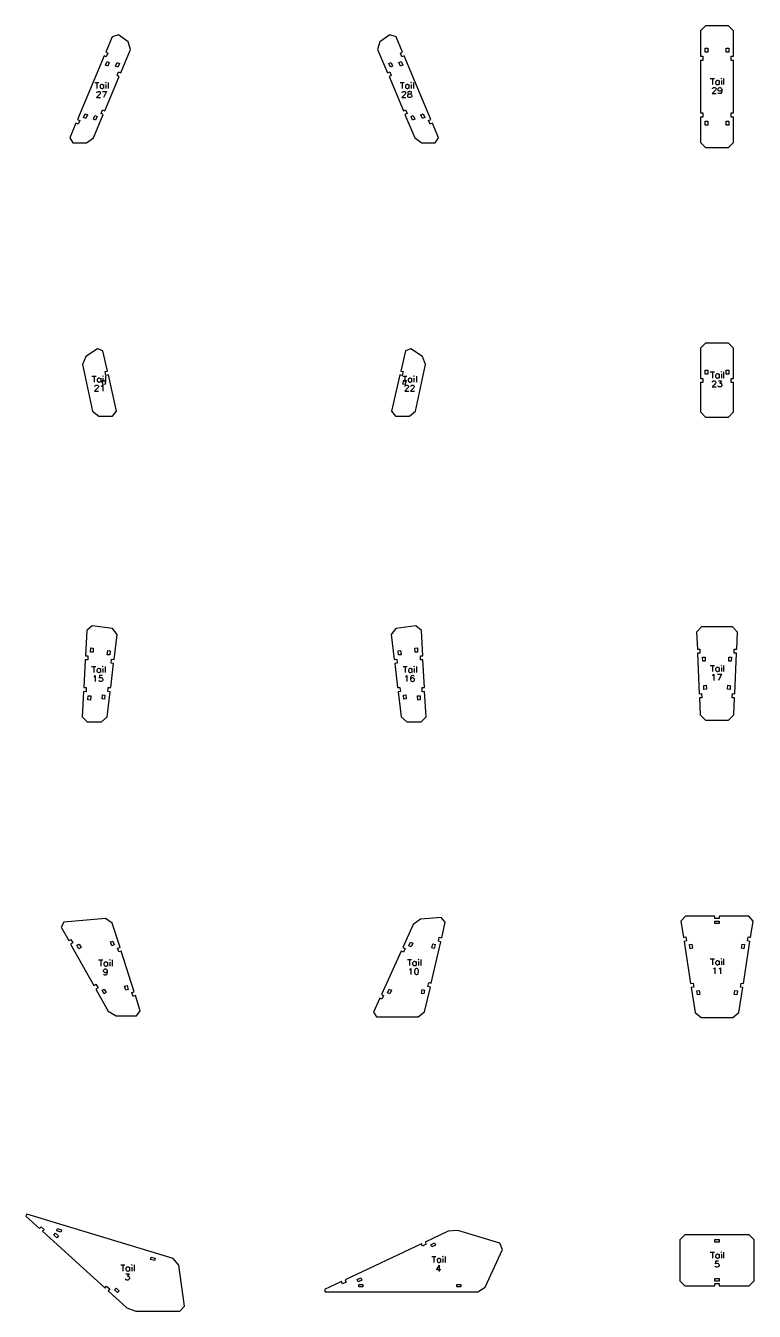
# Model space of a CAD drawing. Header units: metres. Extents: x 97 to 13275, y 12 to 1930.
# Drawn here: x 12381 to 13275, y 117 to 1695 of the extents above; entities that cross this region are included whole.
import ezdxf

# ---------------------------------------------------------------- set-up
doc = ezdxf.new("R2010")
doc.units = ezdxf.units.M
doc.layers.add('tail_cuts', color=1, linetype='Continuous')
doc.layers.add('tail_marks', color=2, linetype='Continuous')

msp = doc.modelspace()

# ---------------------------------------------------------------- linework, layer by layer
at = {"layer": 'tail_cuts'}
for points in [[(13214.8, 1545.8), (13242.8, 1545.8), (13249.2, 1552.1), (13249.2, 1583.3), (13246.2, 1583.3), (13246.2, 1588.3), (13249.2, 1588.3), (13249.2, 1652.9), (13246.2, 1652.9), (13246.2, 1657.9), (13249.2, 1657.9), (13249.2, 1689.1), (13242.8, 1695.4), (13214.8, 1695.4), (13208.5, 1689.1), (13208.5, 1657.9), (13211.5, 1657.9), (13211.5, 1652.9), (13208.5, 1652.9), (13208.5, 1588.3), (13211.5, 1588.3), (13211.5, 1583.3), (13208.5, 1583.3), (13208.5, 1552.1)], [(12438.5, 1551.8), (12455, 1551.8), (12463.8, 1557.7), (12475.8, 1586.4), (12473.1, 1587.6), (12475, 1592.2), (12477.8, 1591), (12495.4, 1633.1), (12492.6, 1634.2), (12494.5, 1638.8), (12497.3, 1637.7), (12509.3, 1666.4), (12506.5, 1675.8), (12494.3, 1684.2), (12486.6, 1681.9), (12478.7, 1663), (12481.5, 1661.9), (12479.5, 1657.2), (12476.8, 1658.4), (12444.1, 1580.3), (12446.8, 1579.2), (12444.9, 1574.5), (12442.1, 1575.7), (12434.6, 1557.7)], [(12866.8, 1551.8), (12883.2, 1551.8), (12887.1, 1557.7), (12879.6, 1575.7), (12876.8, 1574.5), (12874.9, 1579.2), (12877.7, 1580.3), (12845, 1658.4), (12842.2, 1657.2), (12840.3, 1661.9), (12843, 1663), (12835.1, 1681.9), (12827.4, 1684.2), (12815.2, 1675.8), (12812.4, 1666.4), (12824.4, 1637.7), (12827.2, 1638.8), (12829.1, 1634.2), (12826.4, 1633.1), (12844, 1591), (12846.7, 1592.2), (12848.7, 1587.6), (12845.9, 1586.4), (12857.9, 1557.7)], [(13214.5, 1667.9), (13217.5, 1667.9), (13217.5, 1662.9), (13214.5, 1662.9)], [(13243.2, 1662.9), (13240.2, 1662.9), (13240.2, 1667.9), (13243.2, 1667.9)], [(12480.4, 1651.5), (12483.1, 1650.3), (12481.2, 1645.7), (12478.4, 1646.9)], [(12493.7, 1644.6), (12490.9, 1645.8), (12492.9, 1650.4), (12495.6, 1649.2)], [(12826.1, 1649.2), (12828.9, 1650.4), (12830.8, 1645.8), (12828, 1644.6)], [(12843.3, 1646.9), (12840.5, 1645.7), (12838.6, 1650.3), (12841.4, 1651.5)], [(12453.5, 1587.2), (12456.2, 1586.1), (12454.3, 1581.4), (12451.5, 1582.6)], [(12466.4, 1579.5), (12463.7, 1580.6), (12465.6, 1585.3), (12468.4, 1584.1)], [(12853.4, 1584.1), (12856.1, 1585.3), (12858.1, 1580.6), (12855.3, 1579.5)], [(12870.2, 1582.6), (12867.4, 1581.4), (12865.5, 1586.1), (12868.3, 1587.2)], [(13214.5, 1578.3), (13217.5, 1578.3), (13217.5, 1573.3), (13214.5, 1573.3)], [(13243.2, 1573.3), (13240.2, 1573.3), (13240.2, 1578.3), (13243.2, 1578.3)], [(12470.4, 1216.3), (12487.2, 1216.3), (12492.1, 1222.5), (12482, 1266.7), (12479, 1266.1), (12477.9, 1270.9), (12480.8, 1271.6), (12475.2, 1296.3), (12468.5, 1299), (12454.4, 1289.4), (12450.4, 1279.6), (12462.7, 1222.5)], [(12834.5, 1216.3), (12851.4, 1216.3), (12859, 1222.5), (12871.3, 1279.6), (12867.4, 1289.4), (12853.2, 1299), (12846.6, 1296.3), (12840.9, 1271.6), (12843.8, 1270.9), (12842.7, 1266.1), (12839.8, 1266.7), (12829.6, 1222.5)], [(13214.8, 1215.1), (13242.8, 1215.1), (13249.2, 1221.4), (13249.2, 1257.6), (13246.2, 1257.6), (13246.2, 1262.6), (13249.2, 1262.6), (13249.2, 1299.5), (13242.8, 1305.8), (13214.8, 1305.8), (13208.5, 1299.5), (13208.5, 1262.6), (13211.5, 1262.6), (13211.5, 1257.6), (13208.5, 1257.6), (13208.5, 1221.4)], [(13214.5, 1272.6), (13217.5, 1272.6), (13217.5, 1267.6), (13214.5, 1267.6)], [(13243.2, 1267.6), (13240.2, 1267.6), (13240.2, 1272.6), (13243.2, 1272.6)], [(12478.4, 1255.6), (12475.4, 1255), (12474.3, 1259.8), (12477.2, 1260.5)], [(12844.5, 1260.5), (12847.4, 1259.8), (12846.3, 1255), (12843.4, 1255.6)], [(12455.9, 840.8), (12473.6, 840.8), (12480.7, 847.1), (12484.3, 878), (12481.3, 878.4), (12481.9, 883.3), (12484.9, 883), (12488.4, 912.4), (12485.4, 912.8), (12486, 917.7), (12489, 917.4), (12492.6, 948.3), (12487, 955.5), (12462.3, 958.7), (12455.7, 953.1), (12454, 922), (12457, 921.9), (12456.7, 916.9), (12453.7, 917), (12451.9, 883.2), (12454.9, 883), (12454.6, 878), (12451.6, 878.2), (12449.9, 847.1)], [(12848.2, 840.8), (12865.8, 840.8), (12871.8, 847.1), (12870.1, 878.2), (12867.1, 878), (12866.9, 883), (12869.9, 883.2), (12868, 917), (12865, 916.9), (12864.8, 921.9), (12867.8, 922), (12866.1, 953.1), (12859.4, 958.7), (12834.7, 955.5), (12829.1, 948.3), (12832.8, 917.4), (12835.8, 917.7), (12836.3, 912.8), (12833.4, 912.4), (12836.8, 883), (12839.8, 883.3), (12840.4, 878.4), (12837.4, 878), (12841.1, 847.1)], [(13214.7, 843.2), (13242.9, 843.2), (13249.6, 849.6), (13250.4, 870.5), (13247.5, 870.6), (13247.7, 875.6), (13250.7, 875.5), (13252.8, 925.1), (13249.8, 925.2), (13250, 930.2), (13253, 930.1), (13253.8, 951.1), (13247.8, 957.4), (13209.9, 957.4), (13203.8, 951.1), (13204.7, 930.1), (13207.7, 930.2), (13207.9, 925.2), (13204.9, 925.1), (13207, 875.5), (13210, 875.6), (13210.2, 870.6), (13207.2, 870.5), (13208.1, 849.6)], [(12460.5, 931.7), (12463.5, 931.5), (12463.2, 926.5), (12460.2, 926.7)], [(12861.5, 926.7), (12858.5, 926.5), (12858.2, 931.5), (12861.2, 931.7)], [(12483.6, 923.1), (12480.6, 923.4), (12481.2, 928.4), (12484.2, 928)], [(12837.6, 928), (12840.5, 928.4), (12841.1, 923.4), (12838.2, 923.1)], [(13211.1, 920.4), (13214.1, 920.5), (13214.3, 915.5), (13211.3, 915.4)], [(13246.3, 915.4), (13243.3, 915.5), (13243.5, 920.5), (13246.5, 920.4)], [(13212.6, 885.7), (13215.6, 885.9), (13215.8, 880.9), (13212.8, 880.7)], [(13244.9, 880.7), (13241.9, 880.9), (13242.1, 885.9), (13245.1, 885.7)], [(12457.3, 872.9), (12460.3, 872.7), (12460, 867.7), (12457, 867.9)], [(12477.2, 868.8), (12474.2, 869.1), (12474.8, 874.1), (12477.8, 873.7)], [(12844, 873.7), (12846.9, 874.1), (12847.5, 869.1), (12844.5, 868.8)], [(12864.7, 867.9), (12861.7, 867.7), (12861.4, 872.7), (12864.4, 872.9)], [(12810.9, 478.8), (12862.3, 478.8), (12870.1, 485), (12877.1, 515.4), (12874.1, 516), (12875.3, 520.9), (12878.2, 520.2), (12889.8, 571.1), (12886.9, 571.8), (12888, 576.7), (12891, 576), (12895.3, 595), (12890.4, 600.7), (12865.2, 598.6), (12856.2, 592.3), (12843.3, 563.9), (12846, 562.7), (12844, 558.1), (12841.2, 559.4), (12817.1, 506.4), (12819.8, 505.1), (12817.7, 500.6), (12815, 501.8), (12807.2, 484.6)], [(13209.3, 477.9), (13248.4, 477.9), (13255.7, 484.2), (13260.5, 515), (13257.5, 515.4), (13258.3, 520.4), (13261.2, 519.9), (13269.2, 571.5), (13266.3, 572), (13267, 576.9), (13270, 576.4), (13273.1, 596.2), (13267.7, 602.5), (13231.3, 602.5), (13231.3, 599.5), (13226.3, 599.5), (13226.3, 602.5), (13190, 602.5), (13184.6, 596.2), (13187.7, 576.4), (13190.6, 576.9), (13191.4, 572), (13188.4, 571.5), (13196.4, 519.9), (13199.4, 520.4), (13200.2, 515.4), (13197.2, 515), (13202, 484.2)], [(12491.4, 480.3), (12516.7, 480.3), (12521.1, 486.3), (12515.2, 504.9), (12512.3, 504), (12510.8, 508.8), (12513.7, 509.7), (12497.8, 559.4), (12494.9, 558.5), (12493.4, 563.3), (12496.3, 564.2), (12486.8, 593.9), (12478.5, 599.4), (12427.2, 595.1), (12424, 589), (12433.3, 572.5), (12435.9, 573.9), (12438.3, 569.6), (12435.7, 568.1), (12464.2, 517.3), (12466.8, 518.8), (12469.3, 514.4), (12466.7, 513), (12481.9, 485.8)], [(13231.3, 596.5), (13231.3, 593.5), (13226.3, 593.5), (13226.3, 596.5)], [(12443.4, 566.7), (12446, 568.2), (12448.5, 563.8), (12445.9, 562.3)], [(12489, 567.1), (12486.2, 566.2), (12484.6, 571), (12487.5, 571.9)], [(12852.9, 570.5), (12855.6, 569.3), (12853.6, 564.7), (12850.8, 566)], [(12881.8, 562.7), (12878.8, 563.4), (12880, 568.3), (12882.9, 567.6)], [(13195.1, 567.5), (13198.1, 567.9), (13198.9, 563), (13195.9, 562.5)], [(13261.8, 562.5), (13258.8, 563), (13259.6, 567.9), (13262.5, 567.5)], [(12474.4, 511.6), (12477, 513), (12479.4, 508.7), (12476.8, 507.2)], [(12506.4, 512.6), (12503.6, 511.7), (12502, 516.5), (12504.9, 517.4)], [(12826.7, 513), (12829.4, 511.8), (12827.4, 507.2), (12824.6, 508.5)], [(12869, 507), (12866.1, 507.6), (12867.2, 512.5), (12870.1, 511.8)], [(13203.9, 511), (13206.9, 511.4), (13207.6, 506.5), (13204.7, 506)], [(13253, 506), (13250, 506.5), (13250.8, 511.4), (13253.8, 511)], [(12515.7, 117.5), (12569.8, 117.5), (12575.3, 123.8), (12568.3, 174.1), (12561.4, 182.2), (12382, 236.8), (12380.6, 234.4), (12397.5, 219), (12399.5, 221.3), (12403.2, 217.9), (12401.2, 215.7), (12477.9, 146), (12479.9, 148.3), (12483.6, 144.9), (12481.6, 142.7), (12504.7, 121.8)], [(12415.1, 211.1), (12417.2, 213.4), (12420.9, 210), (12418.9, 207.8)], [(12424.4, 217.6), (12423.6, 214.8), (12418.8, 216.2), (12419.7, 219.1)], [(12748, 141.4), (12935.5, 141.4), (12944.5, 147.2), (12965.8, 193.3), (12962.4, 200.9), (12910.7, 216.7), (12898.9, 215.8), (12870.7, 202.5), (12872, 199.8), (12867.5, 197.6), (12866.2, 200.3), (12772.5, 156), (12773.8, 153.3), (12769.3, 151.2), (12768, 153.9), (12747.4, 144.1)], [(13189.4, 148.6), (13226.3, 148.6), (13226.3, 151.6), (13231.3, 151.6), (13231.3, 148.6), (13268.2, 148.6), (13274.6, 155), (13274.6, 205.1), (13268.2, 211.5), (13189.4, 211.5), (13183.1, 205.1), (13183.1, 155)], [(13231.3, 205.5), (13231.3, 202.5), (13226.3, 202.5), (13226.3, 205.5)], [(12882.3, 201.3), (12883.6, 198.6), (12879.1, 196.5), (12877.8, 199.2)], [(12539.4, 182.7), (12538.5, 179.8), (12533.8, 181.2), (12534.6, 184.1)], [(12791.7, 158.5), (12793, 155.8), (12788.5, 153.6), (12787.2, 156.3)], [(12489.4, 143.8), (12491.4, 146), (12495.1, 142.6), (12493.1, 140.4)], [(12789.2, 147.4), (12789.2, 150.4), (12794.2, 150.4), (12794.2, 147.4)], [(12909.4, 147.4), (12909.4, 150.4), (12914.4, 150.4), (12914.4, 147.4)], [(13226.3, 154.6), (13226.3, 157.6), (13231.3, 157.6), (13231.3, 154.6)]]:
    msp.add_lwpolyline(points, close=True, dxfattribs=at)
at = {"layer": 'tail_marks'}
for p, q in [((12465.3, 1625.8), (12470.3, 1625.8)), ((12467.8, 1625.8), (12467.8, 1618.3)), ((12478.9, 1626.2), (12478.5, 1625.8)), ((12478.5, 1625.8), (12478.9, 1625.4)), ((12479.3, 1625.8), (12478.9, 1626.2)), ((12478.9, 1625.4), (12479.3, 1625.8)), ((12481.8, 1625.8), (12481.8, 1618.3)), ((12840, 1625.8), (12845, 1625.8)), ((12842.5, 1625.8), (12842.5, 1618.3)), ((12853.5, 1626.2), (12853.2, 1625.8)), ((12853.2, 1625.8), (12853.5, 1625.4)), ((12853.9, 1625.8), (12853.5, 1626.2)), ((12853.5, 1625.4), (12853.9, 1625.8)), ((12856.4, 1625.8), (12856.4, 1618.3)), ((13220.6, 1630.6), (13225.6, 1630.6)), ((13223.1, 1630.6), (13223.1, 1623.1)), ((13227.4, 1627), (13227, 1625.9)), ((13227, 1625.9), (13227, 1625.2)), ((13228.1, 1627.7), (13227.4, 1627)), ((13228.8, 1628.1), (13228.1, 1627.7)), ((13229.9, 1628.1), (13228.8, 1628.1)), ((13230.6, 1627.7), (13229.9, 1628.1)), ((13231.3, 1627), (13230.6, 1627.7)), ((13231.3, 1628.1), (13231.3, 1623.1)), ((13234.2, 1630.9), (13233.8, 1630.6)), ((13233.8, 1630.6), (13234.2, 1630.2)), ((13234.5, 1630.6), (13234.2, 1630.9)), ((13234.2, 1630.2), (13234.5, 1630.6)), ((13234.2, 1628.1), (13234.2, 1623.1)), ((13237, 1630.6), (13237, 1623.1)), ((12471, 1610.9), (12467.5, 1607.3)), ((12467.8, 1613.4), (12468.2, 1614.1)), ((12467.8, 1613), (12467.8, 1613.4)), ((12468.2, 1614.1), (12468.5, 1614.4)), ((12468.5, 1614.4), (12469.3, 1614.8)), ((12469.3, 1614.8), (12470.7, 1614.8)), ((12470.7, 1614.8), (12471.4, 1614.4)), ((12471.8, 1611.9), (12471, 1610.9)), ((12471.4, 1614.4), (12471.8, 1614.1)), ((12472.1, 1622.2), (12471.8, 1621.2)), ((12471.8, 1621.2), (12471.8, 1620.4)), ((12471.8, 1620.4), (12472.1, 1619.4)), ((12471.8, 1614.1), (12472.1, 1613.4)), ((12472.1, 1612.7), (12471.8, 1611.9)), ((12472.8, 1622.9), (12472.1, 1622.2)), ((12472.1, 1619.4), (12472.8, 1618.7)), ((12472.1, 1613.4), (12472.1, 1612.7)), ((12473.5, 1623.3), (12472.8, 1622.9)), ((12472.8, 1618.7), (12473.5, 1618.3)), ((12474.6, 1623.3), (12473.5, 1623.3)), ((12473.5, 1618.3), (12474.6, 1618.3)), ((12475.3, 1622.9), (12474.6, 1623.3)), ((12474.6, 1618.3), (12475.3, 1618.7)), ((12474.6, 1614.8), (12479.6, 1614.8)), ((12476, 1622.2), (12475.3, 1622.9)), ((12475.3, 1618.7), (12476, 1619.4)), ((12476, 1623.3), (12476, 1618.3)), ((12479.6, 1614.8), (12476, 1607.3)), ((12478.9, 1623.3), (12478.9, 1618.3)), ((12845.7, 1610.9), (12842.1, 1607.3)), ((12842.5, 1613.4), (12842.8, 1614.1)), ((12842.5, 1613), (12842.5, 1613.4)), ((12842.8, 1614.1), (12843.2, 1614.4)), ((12843.2, 1614.4), (12843.9, 1614.8)), ((12843.9, 1614.8), (12845.3, 1614.8)), ((12845.3, 1614.8), (12846, 1614.4)), ((12846.4, 1611.9), (12845.7, 1610.9)), ((12846, 1614.4), (12846.4, 1614.1)), ((12846.8, 1622.2), (12846.4, 1621.2)), ((12846.4, 1621.2), (12846.4, 1620.4)), ((12846.4, 1620.4), (12846.8, 1619.4)), ((12846.4, 1614.1), (12846.8, 1613.4)), ((12846.8, 1612.7), (12846.4, 1611.9)), ((12847.5, 1622.9), (12846.8, 1622.2)), ((12846.8, 1619.4), (12847.5, 1618.7)), ((12846.8, 1613.4), (12846.8, 1612.7)), ((12848.2, 1623.3), (12847.5, 1622.9)), ((12847.5, 1618.7), (12848.2, 1618.3)), ((12849.3, 1623.3), (12848.2, 1623.3)), ((12848.2, 1618.3), (12849.3, 1618.3)), ((12850, 1622.9), (12849.3, 1623.3)), ((12849.3, 1618.3), (12850, 1618.7)), ((12849.3, 1609.8), (12849.6, 1610.5)), ((12849.3, 1608.7), (12849.3, 1609.8)), ((12850, 1614.4), (12849.6, 1613.7)), ((12849.6, 1613.7), (12849.6, 1613)), ((12849.6, 1613), (12850, 1612.3)), ((12849.6, 1610.5), (12850.3, 1611.2)), ((12850.7, 1622.2), (12850, 1622.9)), ((12850, 1618.7), (12850.7, 1619.4)), ((12851, 1614.8), (12850, 1614.4)), ((12850, 1612.3), (12850.7, 1611.9)), ((12850.3, 1611.2), (12851.4, 1611.6)), ((12850.7, 1623.3), (12850.7, 1618.3)), ((12850.7, 1611.9), (12852.1, 1611.6)), ((12852.5, 1614.8), (12851, 1614.8)), ((12851.4, 1611.6), (12852.8, 1611.9)), ((12852.1, 1611.6), (12853.2, 1611.2)), ((12853.5, 1614.4), (12852.5, 1614.8)), ((12852.8, 1611.9), (12853.5, 1612.3)), ((12853.2, 1611.2), (12853.9, 1610.5)), ((12853.5, 1623.3), (12853.5, 1618.3)), ((12853.9, 1613.7), (12853.5, 1614.4)), ((12853.5, 1612.3), (12853.9, 1613)), ((12853.9, 1613), (12853.9, 1613.7)), ((12853.9, 1610.5), (12854.3, 1609.8)), ((12854.3, 1609.8), (12854.3, 1608.7)), ((13226.5, 1615.7), (13222.9, 1612.1)), ((13222.9, 1612.1), (13227.9, 1612.1)), ((13223.3, 1618.2), (13223.6, 1618.9)), ((13223.3, 1617.8), (13223.3, 1618.2)), ((13223.6, 1618.9), (13224, 1619.2)), ((13224, 1619.2), (13224.7, 1619.6)), ((13224.7, 1619.6), (13226.1, 1619.6)), ((13226.1, 1619.6), (13226.9, 1619.2)), ((13227.2, 1616.7), (13226.5, 1615.7)), ((13226.9, 1619.2), (13227.2, 1618.9)), ((13227, 1625.2), (13227.4, 1624.2)), ((13227.2, 1618.9), (13227.6, 1618.2)), ((13227.6, 1617.4), (13227.2, 1616.7)), ((13227.4, 1624.2), (13228.1, 1623.4)), ((13227.6, 1618.2), (13227.6, 1617.4)), ((13228.1, 1623.4), (13228.8, 1623.1)), ((13228.8, 1623.1), (13229.9, 1623.1)), ((13229.9, 1623.1), (13230.6, 1623.4)), ((13230.1, 1617.4), (13230.4, 1618.5)), ((13230.1, 1617.1), (13230.1, 1617.4)), ((13230.4, 1616), (13230.1, 1617.1)), ((13230.4, 1618.5), (13231.1, 1619.2)), ((13231.1, 1615.3), (13230.4, 1616)), ((13230.8, 1612.4), (13230.4, 1613.2)), ((13230.6, 1623.4), (13231.3, 1624.2)), ((13231.9, 1612.1), (13230.8, 1612.4)), ((13231.1, 1619.2), (13232.2, 1619.6)), ((13232.2, 1614.9), (13231.1, 1615.3)), ((13232.6, 1612.1), (13231.9, 1612.1)), ((13232.2, 1619.6), (13232.6, 1619.6)), ((13232.6, 1614.9), (13232.2, 1614.9)), ((13232.6, 1619.6), (13233.6, 1619.2)), ((13233.6, 1615.3), (13232.6, 1614.9)), ((13233.6, 1612.4), (13232.6, 1612.1)), ((13233.6, 1619.2), (13234.4, 1618.5)), ((13234.4, 1616), (13233.6, 1615.3)), ((13234.4, 1613.5), (13233.6, 1612.4)), ((13234.4, 1618.5), (13234.7, 1617.1)), ((13234.7, 1617.1), (13234.4, 1616)), ((13234.7, 1615.3), (13234.4, 1613.5)), ((13234.7, 1617.1), (13234.7, 1615.3)), ((12467.5, 1607.3), (12472.5, 1607.3)), ((12842.1, 1607.3), (12847.1, 1607.3)), ((12849.6, 1608), (12849.3, 1608.7)), ((12850, 1607.7), (12849.6, 1608)), ((12851, 1607.3), (12850, 1607.7)), ((12852.5, 1607.3), (12851, 1607.3)), ((12853.5, 1607.7), (12852.5, 1607.3)), ((12853.9, 1608), (12853.5, 1607.7)), ((12854.3, 1608.7), (12853.9, 1608)), ((12461.9, 1265.3), (12466.9, 1265.3)), ((12464.4, 1265.3), (12464.4, 1257.8)), ((12469.4, 1262.5), (12468.7, 1261.8)), ((12470.1, 1262.8), (12469.4, 1262.5)), ((12471.2, 1262.8), (12470.1, 1262.8)), ((12471.9, 1262.5), (12471.2, 1262.8)), ((12472.6, 1261.8), (12471.9, 1262.5)), ((12472.6, 1262.8), (12472.6, 1257.8)), ((12475.4, 1265.7), (12475.1, 1265.3)), ((12475.1, 1265.3), (12475.4, 1265)), ((12475.8, 1265.3), (12475.4, 1265.7)), ((12475.4, 1265), (12475.8, 1265.3)), ((12475.4, 1262.8), (12475.4, 1257.8)), ((12478.3, 1265.3), (12478.3, 1257.8)), ((12843.4, 1265.3), (12848.4, 1265.3)), ((12845.9, 1265.3), (12845.9, 1257.8)), ((12850.9, 1262.5), (12850.2, 1261.8)), ((12851.6, 1262.8), (12850.9, 1262.5)), ((12852.7, 1262.8), (12851.6, 1262.8)), ((12853.4, 1262.5), (12852.7, 1262.8)), ((12854.1, 1261.8), (12853.4, 1262.5)), ((12854.1, 1262.8), (12854.1, 1257.8)), ((12857, 1265.7), (12856.6, 1265.3)), ((12856.6, 1265.3), (12857, 1265)), ((12857.4, 1265.3), (12857, 1265.7)), ((12857, 1265), (12857.4, 1265.3)), ((12857, 1262.8), (12857, 1257.8)), ((12859.9, 1265.3), (12859.9, 1257.8)), ((13220.6, 1270.5), (13225.6, 1270.5)), ((13223.1, 1270.5), (13223.1, 1263)), ((13227.4, 1266.9), (13227, 1265.8)), ((13227, 1265.8), (13227, 1265.1)), ((13227, 1265.1), (13227.4, 1264)), ((13228.1, 1267.6), (13227.4, 1266.9)), ((13227.4, 1264), (13228.1, 1263.3)), ((13228.8, 1268), (13228.1, 1267.6)), ((13228.1, 1263.3), (13228.8, 1263)), ((13229.9, 1268), (13228.8, 1268)), ((13228.8, 1263), (13229.9, 1263)), ((13230.6, 1267.6), (13229.9, 1268)), ((13229.9, 1263), (13230.6, 1263.3)), ((13231.3, 1266.9), (13230.6, 1267.6)), ((13230.6, 1263.3), (13231.3, 1264)), ((13231.3, 1268), (13231.3, 1263)), ((13234.2, 1270.8), (13233.8, 1270.5)), ((13233.8, 1270.5), (13234.2, 1270.1)), ((13234.5, 1270.5), (13234.2, 1270.8)), ((13234.2, 1270.1), (13234.5, 1270.5)), ((13234.2, 1268), (13234.2, 1263)), ((13237, 1270.5), (13237, 1263)), ((12468.7, 1250.4), (12465.1, 1246.8)), ((12465.1, 1246.8), (12470.1, 1246.8)), ((12465.4, 1252.9), (12465.8, 1253.6)), ((12465.4, 1252.5), (12465.4, 1252.9)), ((12465.8, 1253.6), (12466.2, 1254)), ((12466.2, 1254), (12466.9, 1254.3)), ((12466.9, 1254.3), (12468.3, 1254.3)), ((12468.7, 1261.8), (12468.3, 1260.7)), ((12468.3, 1260.7), (12468.3, 1260)), ((12468.3, 1260), (12468.7, 1258.9)), ((12468.3, 1254.3), (12469, 1254)), ((12468.7, 1258.9), (12469.4, 1258.2)), ((12469.4, 1251.5), (12468.7, 1250.4)), ((12469, 1254), (12469.4, 1253.6)), ((12469.4, 1258.2), (12470.1, 1257.8)), ((12469.4, 1253.6), (12469.7, 1252.9)), ((12469.7, 1252.2), (12469.4, 1251.5)), ((12469.7, 1252.9), (12469.7, 1252.2)), ((12470.1, 1257.8), (12471.2, 1257.8)), ((12471.2, 1257.8), (12471.9, 1258.2)), ((12471.9, 1258.2), (12472.6, 1258.9)), ((12473.3, 1252.9), (12474, 1253.3)), ((12474, 1253.3), (12475.1, 1254.3)), ((12475.1, 1254.3), (12475.1, 1246.8)), ((12849.1, 1250.4), (12845.6, 1246.8)), ((12845.6, 1246.8), (12850.6, 1246.8)), ((12845.9, 1252.9), (12846.3, 1253.6)), ((12845.9, 1252.5), (12845.9, 1252.9)), ((12846.3, 1253.6), (12846.6, 1254)), ((12846.6, 1254), (12847.4, 1254.3)), ((12847.4, 1254.3), (12848.8, 1254.3)), ((12848.8, 1254.3), (12849.5, 1254)), ((12849.9, 1251.5), (12849.1, 1250.4)), ((12849.5, 1254), (12849.9, 1253.6)), ((12850.2, 1261.8), (12849.9, 1260.7)), ((12849.9, 1260.7), (12849.9, 1260)), ((12849.9, 1260), (12850.2, 1258.9)), ((12849.9, 1253.6), (12850.2, 1252.9)), ((12850.2, 1252.2), (12849.9, 1251.5)), ((12850.2, 1258.9), (12850.9, 1258.2)), ((12850.2, 1252.9), (12850.2, 1252.2)), ((12850.9, 1258.2), (12851.6, 1257.8)), ((12851.6, 1257.8), (12852.7, 1257.8)), ((12852.7, 1257.8), (12853.4, 1258.2)), ((12856.3, 1250.4), (12852.7, 1246.8)), ((12852.7, 1246.8), (12857.7, 1246.8)), ((12853.1, 1252.9), (12853.4, 1253.6)), ((12853.1, 1252.5), (12853.1, 1252.9)), ((12853.4, 1258.2), (12854.1, 1258.9)), ((12853.4, 1253.6), (12853.8, 1254)), ((12853.8, 1254), (12854.5, 1254.3)), ((12854.5, 1254.3), (12855.9, 1254.3)), ((12855.9, 1254.3), (12856.6, 1254)), ((12857, 1251.5), (12856.3, 1250.4)), ((12856.6, 1254), (12857, 1253.6)), ((12857, 1253.6), (12857.4, 1252.9)), ((12857.4, 1252.2), (12857, 1251.5)), ((12857.4, 1252.9), (12857.4, 1252.2)), ((13226.3, 1255.5), (13222.8, 1252)), ((13222.8, 1252), (13227.8, 1252)), ((13223.1, 1258), (13223.5, 1258.7)), ((13223.1, 1257.7), (13223.1, 1258)), ((13223.5, 1258.7), (13223.8, 1259.1)), ((13223.8, 1259.1), (13224.5, 1259.5)), ((13224.5, 1259.5), (13226, 1259.5)), ((13226, 1259.5), (13226.7, 1259.1)), ((13227, 1256.6), (13226.3, 1255.5)), ((13226.7, 1259.1), (13227, 1258.7)), ((13227, 1258.7), (13227.4, 1258)), ((13227.4, 1257.3), (13227, 1256.6)), ((13227.4, 1258), (13227.4, 1257.3)), ((13230.3, 1252.7), (13229.9, 1253.4)), ((13230.6, 1252.3), (13230.3, 1252.7)), ((13230.6, 1259.5), (13234.5, 1259.5)), ((13231.7, 1252), (13230.6, 1252.3)), ((13232.8, 1252), (13231.7, 1252)), ((13234.5, 1259.5), (13232.4, 1256.6)), ((13232.4, 1256.6), (13233.5, 1256.6)), ((13233.8, 1252.3), (13232.8, 1252)), ((13233.5, 1256.6), (13234.2, 1256.2)), ((13234.5, 1253), (13233.8, 1252.3)), ((13234.2, 1256.2), (13234.5, 1255.9)), ((13234.5, 1255.9), (13234.9, 1254.8)), ((13234.9, 1254.1), (13234.5, 1253)), ((13234.9, 1254.8), (13234.9, 1254.1)), ((12461.5, 908.9), (12466.5, 908.9)), ((12464, 908.9), (12464, 901.4)), ((12468.3, 905.3), (12467.9, 904.3)), ((12467.9, 904.3), (12467.9, 903.5)), ((12467.9, 903.5), (12468.3, 902.5)), ((12469, 906), (12468.3, 905.3)), ((12468.3, 902.5), (12469, 901.8)), ((12469.7, 906.4), (12469, 906)), ((12469, 901.8), (12469.7, 901.4)), ((12470.8, 906.4), (12469.7, 906.4)), ((12469.7, 901.4), (12470.8, 901.4)), ((12471.5, 906), (12470.8, 906.4)), ((12470.8, 901.4), (12471.5, 901.8)), ((12472.2, 905.3), (12471.5, 906)), ((12471.5, 901.8), (12472.2, 902.5)), ((12472.2, 906.4), (12472.2, 901.4)), ((12475.1, 909.3), (12474.7, 908.9)), ((12474.7, 908.9), (12475.1, 908.5)), ((12475.4, 908.9), (12475.1, 909.3)), ((12475.1, 908.5), (12475.4, 908.9)), ((12475.1, 906.4), (12475.1, 901.4)), ((12477.9, 908.9), (12477.9, 901.4)), ((12843.8, 908.9), (12848.8, 908.9)), ((12846.3, 908.9), (12846.3, 901.4)), ((12850.6, 905.3), (12850.2, 904.3)), ((12850.2, 904.3), (12850.2, 903.5)), ((12850.2, 903.5), (12850.6, 902.5)), ((12851.3, 906), (12850.6, 905.3)), ((12850.6, 902.5), (12851.3, 901.8)), ((12852, 906.4), (12851.3, 906)), ((12851.3, 901.8), (12852, 901.4)), ((12853.1, 906.4), (12852, 906.4)), ((12852, 901.4), (12853.1, 901.4)), ((12853.8, 906), (12853.1, 906.4)), ((12853.1, 901.4), (12853.8, 901.8)), ((12854.5, 905.3), (12853.8, 906)), ((12853.8, 901.8), (12854.5, 902.5)), ((12854.5, 906.4), (12854.5, 901.4)), ((12857.4, 909.3), (12857, 908.9)), ((12857, 908.9), (12857.4, 908.5)), ((12857.7, 908.9), (12857.4, 909.3)), ((12857.4, 908.5), (12857.7, 908.9)), ((12857.4, 906.4), (12857.4, 901.4)), ((12860.2, 908.9), (12860.2, 901.4)), ((13220.6, 910.3), (13225.6, 910.3)), ((13223.1, 910.3), (13223.1, 902.8)), ((13227.4, 906.8), (13227, 905.7)), ((13227, 905.7), (13227, 905)), ((13227, 905), (13227.4, 903.9)), ((13228.1, 907.5), (13227.4, 906.8)), ((13227.4, 903.9), (13228.1, 903.2)), ((13228.8, 907.8), (13228.1, 907.5)), ((13228.1, 903.2), (13228.8, 902.8)), ((13229.9, 907.8), (13228.8, 907.8)), ((13228.8, 902.8), (13229.9, 902.8)), ((13230.6, 907.5), (13229.9, 907.8)), ((13229.9, 902.8), (13230.6, 903.2)), ((13231.3, 906.8), (13230.6, 907.5)), ((13230.6, 903.2), (13231.3, 903.9)), ((13231.3, 907.8), (13231.3, 902.8)), ((13234.2, 910.7), (13233.8, 910.3)), ((13233.8, 910.3), (13234.2, 910)), ((13234.5, 910.3), (13234.2, 910.7)), ((13234.2, 910), (13234.5, 910.3)), ((13234.2, 907.8), (13234.2, 902.8)), ((13237, 910.3), (13237, 902.8)), ((12464.2, 896.5), (12464.9, 896.8)), ((12464.9, 896.8), (12466, 897.9)), ((12466, 897.9), (12466, 890.4)), ((12470.6, 891.1), (12470.3, 891.8)), ((12471, 897.9), (12470.6, 894.7)), ((12470.6, 894.7), (12471, 895)), ((12471, 890.8), (12470.6, 891.1)), ((12474.5, 897.9), (12471, 897.9)), ((12471, 895), (12472, 895.4)), ((12472, 890.4), (12471, 890.8)), ((12472, 895.4), (12473.1, 895.4)), ((12473.1, 890.4), (12472, 890.4)), ((12473.1, 895.4), (12474.2, 895)), ((12474.2, 890.8), (12473.1, 890.4)), ((12474.2, 895), (12474.9, 894.3)), ((12474.9, 891.5), (12474.2, 890.8)), ((12474.9, 894.3), (12475.3, 893.3)), ((12475.3, 892.5), (12474.9, 891.5)), ((12475.3, 893.3), (12475.3, 892.5)), ((12846.5, 896.5), (12847.2, 896.8)), ((12847.2, 896.8), (12848.3, 897.9)), ((12848.3, 897.9), (12848.3, 890.4)), ((12853.3, 896.5), (12852.9, 894.7)), ((12852.9, 894.7), (12852.9, 892.9)), ((12853.3, 894), (12852.9, 892.9)), ((12852.9, 892.9), (12853.3, 891.5)), ((12854, 897.5), (12853.3, 896.5)), ((12854, 894.7), (12853.3, 894)), ((12853.3, 891.5), (12854, 890.8)), ((12855.1, 897.9), (12854, 897.5)), ((12855.1, 895), (12854, 894.7)), ((12854, 890.8), (12855.1, 890.4)), ((12855.8, 897.9), (12855.1, 897.9)), ((12855.4, 895), (12855.1, 895)), ((12855.1, 890.4), (12855.4, 890.4)), ((12856.5, 894.7), (12855.4, 895)), ((12855.4, 890.4), (12856.5, 890.8)), ((12856.8, 897.5), (12855.8, 897.9)), ((12857.2, 894), (12856.5, 894.7)), ((12856.5, 890.8), (12857.2, 891.5)), ((12857.2, 896.8), (12856.8, 897.5)), ((12857.6, 892.9), (12857.2, 894)), ((12857.2, 891.5), (12857.6, 892.5)), ((12857.6, 892.5), (12857.6, 892.9)), ((13223.3, 897.9), (13224, 898.3)), ((13224, 898.3), (13225.1, 899.3)), ((13225.1, 899.3), (13225.1, 891.8)), ((13229.4, 899.3), (13234.4, 899.3)), ((13234.4, 899.3), (13230.8, 891.8)), ((12470.1, 548.7), (12475.1, 548.7)), ((12472.6, 548.7), (12472.6, 541.2)), ((12476, 535.6), (12476.4, 536.6)), ((12476.4, 536.6), (12477.1, 537.3)), ((12476.9, 545.1), (12476.6, 544.1)), ((12476.6, 544.1), (12476.6, 543.3)), ((12476.6, 543.3), (12476.9, 542.3)), ((12477.6, 545.8), (12476.9, 545.1)), ((12476.9, 542.3), (12477.6, 541.6)), ((12477.1, 537.3), (12478.2, 537.7)), ((12478.3, 546.2), (12477.6, 545.8)), ((12477.6, 541.6), (12478.3, 541.2)), ((12478.2, 537.7), (12478.5, 537.7)), ((12479.4, 546.2), (12478.3, 546.2)), ((12478.3, 541.2), (12479.4, 541.2)), ((12478.5, 537.7), (12479.6, 537.3)), ((12480.1, 545.8), (12479.4, 546.2)), ((12479.4, 541.2), (12480.1, 541.6)), ((12479.6, 537.3), (12480.3, 536.6)), ((12480.8, 545.1), (12480.1, 545.8)), ((12480.1, 541.6), (12480.8, 542.3)), ((12480.3, 536.6), (12480.7, 535.2)), ((12480.8, 546.2), (12480.8, 541.2)), ((12483.7, 549.1), (12483.3, 548.7)), ((12483.3, 548.7), (12483.7, 548.3)), ((12484.1, 548.7), (12483.7, 549.1)), ((12483.7, 548.3), (12484.1, 548.7)), ((12483.7, 546.2), (12483.7, 541.2)), ((12486.6, 548.7), (12486.6, 541.2)), ((12848.9, 549.3), (12853.9, 549.3)), ((12851.4, 549.3), (12851.4, 541.8)), ((12851.6, 536.8), (12852.3, 537.2)), ((12852.3, 537.2), (12853.3, 538.3)), ((12853.3, 538.3), (12853.3, 530.8)), ((12855.7, 545.7), (12855.3, 544.6)), ((12855.3, 544.6), (12855.3, 543.9)), ((12855.3, 543.9), (12855.7, 542.8)), ((12856.4, 546.4), (12855.7, 545.7)), ((12855.7, 542.8), (12856.4, 542.1)), ((12857.1, 546.8), (12856.4, 546.4)), ((12856.4, 542.1), (12857.1, 541.8)), ((12858.2, 546.8), (12857.1, 546.8)), ((12857.1, 541.8), (12858.2, 541.8)), ((12858, 536.8), (12857.6, 535.1)), ((12858.7, 537.9), (12858, 536.8)), ((12858.9, 546.4), (12858.2, 546.8)), ((12858.2, 541.8), (12858.9, 542.1)), ((12859.8, 538.3), (12858.7, 537.9)), ((12859.6, 545.7), (12858.9, 546.4)), ((12858.9, 542.1), (12859.6, 542.8)), ((12859.6, 546.8), (12859.6, 541.8)), ((12860.5, 538.3), (12859.8, 538.3)), ((12861.6, 537.9), (12860.5, 538.3)), ((12862.3, 536.8), (12861.6, 537.9)), ((12862.4, 549.6), (12862.1, 549.3)), ((12862.1, 549.3), (12862.4, 548.9)), ((12862.6, 535.1), (12862.3, 536.8)), ((12862.8, 549.3), (12862.4, 549.6)), ((12862.4, 548.9), (12862.8, 549.3)), ((12862.4, 546.8), (12862.4, 541.8)), ((12865.3, 549.3), (12865.3, 541.8)), ((13220.6, 550.2), (13225.6, 550.2)), ((13223.1, 550.2), (13223.1, 542.7)), ((13224.4, 537.8), (13225.1, 538.1)), ((13225.1, 538.1), (13226.1, 539.2)), ((13226.1, 539.2), (13226.1, 531.7)), ((13227.4, 546.6), (13227, 545.6)), ((13227, 545.6), (13227, 544.8)), ((13227, 544.8), (13227.4, 543.8)), ((13228.1, 547.3), (13227.4, 546.6)), ((13227.4, 543.8), (13228.1, 543.1)), ((13228.8, 547.7), (13228.1, 547.3)), ((13228.1, 543.1), (13228.8, 542.7)), ((13229.9, 547.7), (13228.8, 547.7)), ((13228.8, 542.7), (13229.9, 542.7)), ((13230.6, 547.3), (13229.9, 547.7)), ((13229.9, 542.7), (13230.6, 543.1)), ((13231.3, 546.6), (13230.6, 547.3)), ((13230.6, 543.1), (13231.3, 543.8)), ((13231.3, 547.7), (13231.3, 542.7)), ((13231.5, 537.8), (13232.2, 538.1)), ((13232.2, 538.1), (13233.3, 539.2)), ((13233.3, 539.2), (13233.3, 531.7)), ((13234.2, 550.6), (13233.8, 550.2)), ((13233.8, 550.2), (13234.2, 549.8)), ((13234.5, 550.2), (13234.2, 550.6)), ((13234.2, 549.8), (13234.5, 550.2)), ((13234.2, 547.7), (13234.2, 542.7)), ((13237, 550.2), (13237, 542.7)), ((12476, 535.2), (12476, 535.6)), ((12476.4, 534.1), (12476, 535.2)), ((12477.1, 533.4), (12476.4, 534.1)), ((12476.7, 530.6), (12476.4, 531.3)), ((12477.8, 530.2), (12476.7, 530.6)), ((12478.2, 533.1), (12477.1, 533.4)), ((12478.5, 530.2), (12477.8, 530.2)), ((12478.5, 533.1), (12478.2, 533.1)), ((12479.6, 533.4), (12478.5, 533.1)), ((12479.6, 530.6), (12478.5, 530.2)), ((12480.3, 534.1), (12479.6, 533.4)), ((12480.3, 531.6), (12479.6, 530.6)), ((12480.7, 535.2), (12480.3, 534.1)), ((12480.7, 533.4), (12480.3, 531.6)), ((12480.7, 535.2), (12480.7, 533.4)), ((12857.6, 535.1), (12857.6, 534)), ((12857.6, 534), (12858, 532.2)), ((12858, 532.2), (12858.7, 531.1)), ((12858.7, 531.1), (12859.8, 530.8)), ((12859.8, 530.8), (12860.5, 530.8)), ((12860.5, 530.8), (12861.6, 531.1)), ((12861.6, 531.1), (12862.3, 532.2)), ((12862.3, 532.2), (12862.6, 534)), ((12862.6, 534), (12862.6, 535.1)), ((13220.6, 190.1), (13225.6, 190.1)), ((13223.1, 190.1), (13223.1, 182.6)), ((13234.2, 190.4), (13233.8, 190.1)), ((13233.8, 190.1), (13234.2, 189.7)), ((13234.5, 190.1), (13234.2, 190.4)), ((13234.2, 189.7), (13234.5, 190.1)), ((13237, 190.1), (13237, 182.6)), ((12497.2, 174.3), (12502.2, 174.3)), ((12499.7, 174.3), (12499.7, 166.8)), ((12510.8, 174.7), (12510.4, 174.3)), ((12510.4, 174.3), (12510.8, 174)), ((12511.1, 174.3), (12510.8, 174.7)), ((12510.8, 174), (12511.1, 174.3)), ((12513.6, 174.3), (12513.6, 166.8)), ((12878.9, 184.9), (12883.9, 184.9)), ((12881.4, 184.9), (12881.4, 177.4)), ((12888, 173.9), (12884.5, 168.9)), ((12885.7, 181.3), (12885.4, 180.2)), ((12885.4, 180.2), (12885.4, 179.5)), ((12885.4, 179.5), (12885.7, 178.4)), ((12886.4, 182), (12885.7, 181.3)), ((12885.7, 178.4), (12886.4, 177.7)), ((12887.2, 182.4), (12886.4, 182)), ((12886.4, 177.7), (12887.2, 177.4)), ((12888.2, 182.4), (12887.2, 182.4)), ((12887.2, 177.4), (12888.2, 177.4)), ((12888, 173.9), (12888, 166.4)), ((12888.9, 182), (12888.2, 182.4)), ((12888.2, 177.4), (12888.9, 177.7)), ((12889.7, 181.3), (12888.9, 182)), ((12888.9, 177.7), (12889.7, 178.4)), ((12889.7, 182.4), (12889.7, 177.4)), ((12892.5, 185.2), (12892.2, 184.9)), ((12892.2, 184.9), (12892.5, 184.5)), ((12892.9, 184.9), (12892.5, 185.2)), ((12892.5, 184.5), (12892.9, 184.9)), ((12892.5, 182.4), (12892.5, 177.4)), ((12895.4, 184.9), (12895.4, 177.4)), ((13227, 179.1), (13226.7, 175.9)), ((13226.7, 175.9), (13227, 176.2)), ((13227.4, 186.5), (13227, 185.4)), ((13227, 185.4), (13227, 184.7)), ((13227, 184.7), (13227.4, 183.6)), ((13230.6, 179.1), (13227, 179.1)), ((13227, 176.2), (13228.1, 176.6)), ((13228.1, 187.2), (13227.4, 186.5)), ((13227.4, 183.6), (13228.1, 182.9)), ((13228.8, 187.6), (13228.1, 187.2)), ((13228.1, 182.9), (13228.8, 182.6)), ((13228.1, 176.6), (13229.2, 176.6)), ((13229.9, 187.6), (13228.8, 187.6)), ((13228.8, 182.6), (13229.9, 182.6)), ((13229.2, 176.6), (13230.3, 176.2)), ((13230.6, 187.2), (13229.9, 187.6)), ((13229.9, 182.6), (13230.6, 182.9)), ((13230.3, 176.2), (13231, 175.5)), ((13231.3, 186.5), (13230.6, 187.2)), ((13230.6, 182.9), (13231.3, 183.6)), ((13231, 175.5), (13231.3, 174.4)), ((13231.3, 173.7), (13231, 172.6)), ((13231.3, 187.6), (13231.3, 182.6)), ((13231.3, 174.4), (13231.3, 173.7)), ((13234.2, 187.6), (13234.2, 182.6)), ((12504, 170.7), (12503.6, 169.7)), ((12503.6, 169.7), (12503.6, 169)), ((12503.6, 169), (12504, 167.9)), ((12503.6, 163.3), (12507.5, 163.3)), ((12504.7, 171.5), (12504, 170.7)), ((12504, 167.9), (12504.7, 167.2)), ((12505.4, 171.8), (12504.7, 171.5)), ((12504.7, 167.2), (12505.4, 166.8)), ((12506.5, 171.8), (12505.4, 171.8)), ((12505.4, 166.8), (12506.5, 166.8)), ((12507.5, 163.3), (12505.4, 160.5)), ((12505.4, 160.5), (12506.5, 160.5)), ((12507.2, 171.5), (12506.5, 171.8)), ((12506.5, 166.8), (12507.2, 167.2)), ((12506.5, 160.5), (12507.2, 160.1)), ((12507.9, 170.7), (12507.2, 171.5)), ((12507.2, 167.2), (12507.9, 167.9)), ((12507.2, 160.1), (12507.5, 159.7)), ((12507.5, 159.7), (12507.9, 158.7)), ((12507.9, 158), (12507.5, 156.9)), ((12507.9, 171.8), (12507.9, 166.8)), ((12507.9, 158.7), (12507.9, 158)), ((12510.8, 171.8), (12510.8, 166.8)), ((12884.5, 168.9), (12889.8, 168.9)), ((13226.7, 172.3), (13226.3, 173)), ((13227, 171.9), (13226.7, 172.3)), ((13228.1, 171.6), (13227, 171.9)), ((13229.2, 171.6), (13228.1, 171.6)), ((13230.3, 171.9), (13229.2, 171.6)), ((13231, 172.6), (13230.3, 171.9)), ((12503.3, 156.5), (12502.9, 157.2)), ((12503.6, 156.2), (12503.3, 156.5)), ((12504.7, 155.8), (12503.6, 156.2)), ((12505.8, 155.8), (12504.7, 155.8)), ((12506.8, 156.2), (12505.8, 155.8)), ((12507.5, 156.9), (12506.8, 156.2))]:
    msp.add_line(p, q, dxfattribs=at)

doc.saveas('drawing.dxf')
